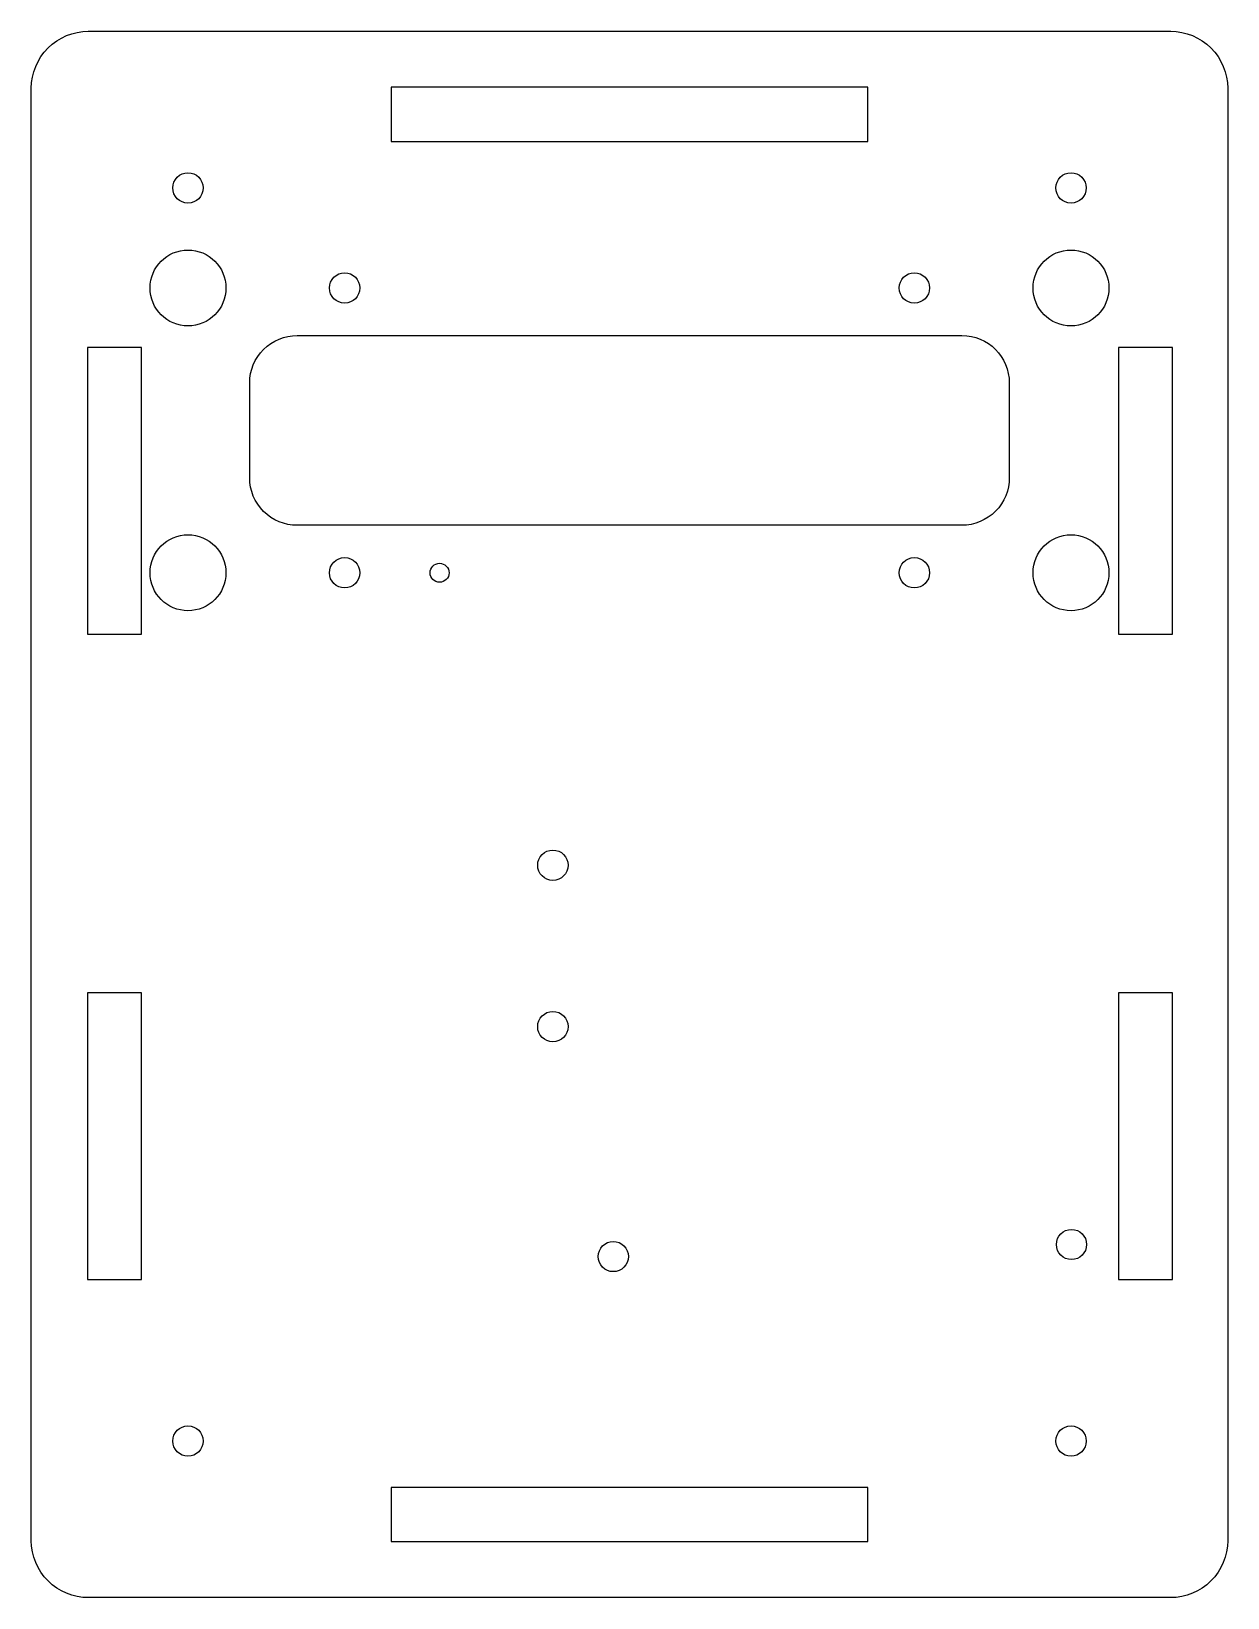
# Model space of a CAD drawing. Header units: millimetres. Extents: x 42 to 168, y -39 to 126.
import ezdxf

# ---------------------------------------------------------------- set-up
doc = ezdxf.new("R2010")
doc.units = ezdxf.units.MM
doc.layers.get('0').update_dxf_attribs({"linetype": 'CONTINUOUS'})

msp = doc.modelspace()

# ---------------------------------------------------------------- linework, layer by layer
for points in [[(48, -39.37, -0.414214), (42, -33.37), (42, 119.63, -0.414214), (48, 125.63), (162, 125.63, -0.414214), (168, 119.63), (168, -33.37, -0.414214), (162, -39.37)], [(70, 73.59, -0.414214), (65, 78.59), (65, 78.59), (65, 88.59, -0.414218), (70, 93.59), (140, 93.59, -0.414209), (145, 88.59), (145, 78.64, -0.417103), (140, 73.59)]]:
    msp.add_lwpolyline(points, format="xyb", close=True)
for points in [[(130.1, 119.73), (79.9, 119.73), (79.9, 114.03), (130.1, 114.03)], [(53.6, 62.13), (53.6, 92.33), (47.9, 92.33), (47.9, 62.13)], [(162.2, 62.13), (162.2, 92.33), (156.5, 92.33), (156.5, 62.13)], [(47.9, 24.33), (47.9, -5.87), (53.6, -5.87), (53.6, 24.33)], [(156.5, 24.33), (156.5, -5.87), (162.2, -5.87), (162.2, 24.33)], [(79.9, -33.47), (130.1, -33.47), (130.1, -27.77), (79.9, -27.77)]]:
    msp.add_lwpolyline(points, close=True)
for centre, radius in [((58.5, 109.13), 1.6), ((151.5, 109.13), 1.6), ((58.5, 98.59), 4), ((151.5, 98.59), 4), ((75, 98.59), 1.6), ((135, 98.59), 1.6), ((58.5, 68.59), 4), ((151.5, 68.59), 4), ((75, 68.59), 1.6), ((85, 68.59), 1), ((135, 68.59), 1.6), ((96.93, 37.78), 1.6), ((96.93, 20.78), 1.6), ((151.55, -2.17), 1.59), ((103.29, -3.44), 1.59), ((58.5, -22.87), 1.6), ((151.5, -22.87), 1.6)]:
    msp.add_circle(centre, radius)

doc.saveas('drawing.dxf')
